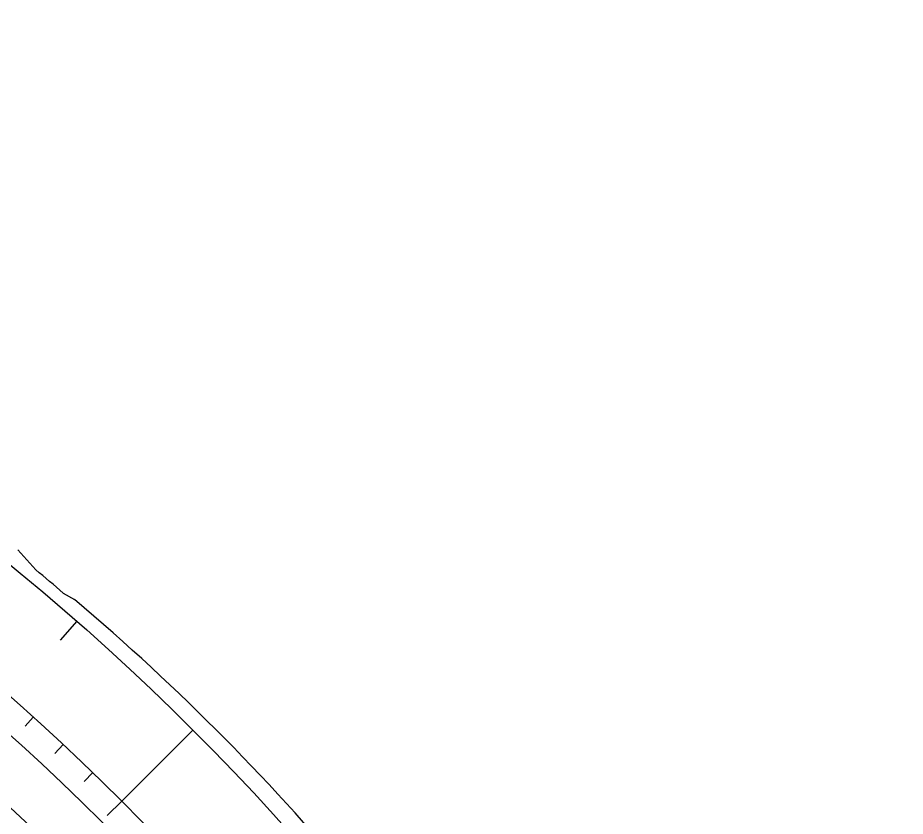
# Model space of a CAD drawing. Header units: millimetres. Extents: x -60 to 60, y -60 to 76.
# Drawn here: x 37.91 to 59.69, y 40.09 to 59.69 of the extents above; entities that cross this region are included whole.
import ezdxf

# ---------------------------------------------------------------- set-up
doc = ezdxf.new("R2010")
doc.units = ezdxf.units.MM
for name, color, linetype in [('CUT_INNER', 6, 'Continuous'), ('CUT_OUTER', 1, 'Continuous'), ('ENGRAVE', 7, 'Continuous'), ('ENGRAVE_FINE', 8, 'Continuous')]:
    doc.layers.add(name, color=color, linetype=linetype)

msp = doc.modelspace()

# ---------------------------------------------------------------- linework, layer by layer
at = {"layer": 'CUT_INNER'}
for centre, radius, start, end in [((0.0002, -0.0002), 54.8999, 92.29679, 23.90649), ((0.0007, 0.0006), 54.8991, 23.90599, 87.70406)]:
    msp.add_arc(centre, radius, start, end, dxfattribs=at)
at = {"layer": 'CUT_OUTER'}
for points in [[(37.9091, 46.6342), (37.9118, 46.6315), (38.3522, 46.1422)], [(39.0275, 45.5721), (39.2995, 45.4166), (39.3029, 45.4144)]]:
    msp.add_lwpolyline(points, dxfattribs=at)
for centre, radius, start, end in [((2.8042, 3.3487), 55.6323, 49.37385, 50.28403), ((2.953, 2.4483), 56.2797, 39.53446, 49.76836)]:
    msp.add_arc(centre, radius, start, end, dxfattribs=at)
at = {"layer": 'ENGRAVE'}
for points in [[(40.4646, 40.4646), (42.21, 42.21)], [(40.4646, 40.4646), (40.1076, 40.1076)]]:
    msp.add_lwpolyline(points, dxfattribs=at)
for radius in [59.694, 57.2256, 57.2256, 56.5187, 55.206]:
    msp.add_circle((0, 0), radius, dxfattribs=at)
at = {"layer": 'ENGRAVE_FINE'}
for points in [[(39.359, 44.8803), (38.9521, 44.4164)], [(38.2914, 42.5269), (38.0887, 42.3018)], [(39.0278, 41.8522), (38.8212, 41.6306)], [(39.7522, 41.1647), (39.5418, 40.9467)]]:
    msp.add_lwpolyline(points, dxfattribs=at)

doc.saveas('drawing.dxf')
